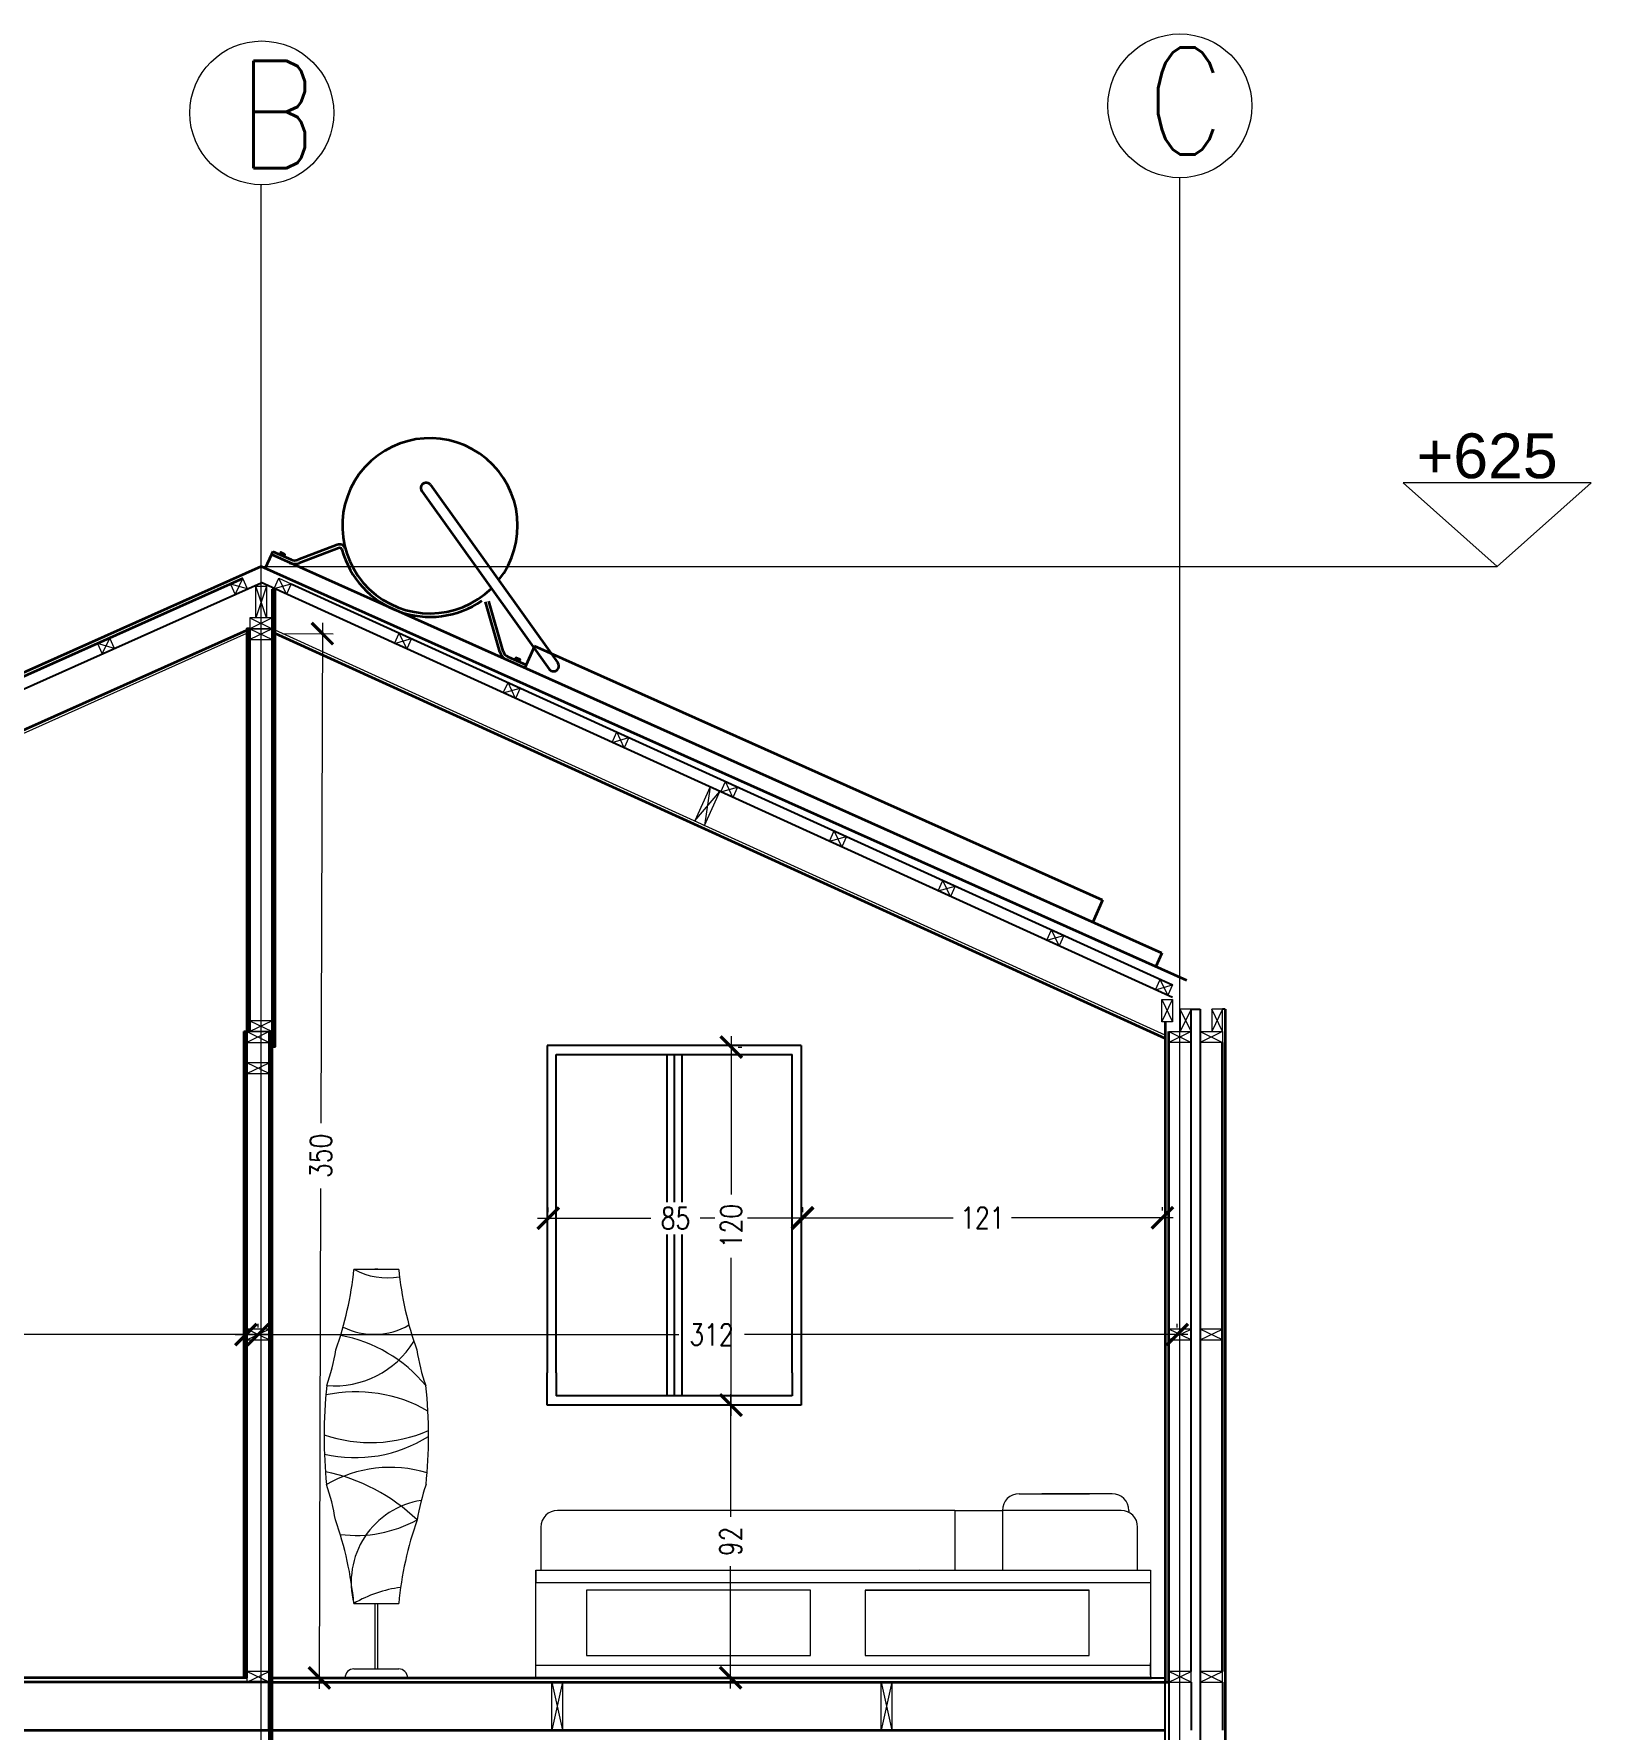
# Model space of a CAD drawing. Header units: centimetres. Extents: x 891 to 3096, y 669 to 2470.
# Drawn here: x 2487 to 3009, y 1901 to 2470 of the extents above; entities that cross this region are included whole.
import ezdxf

# ---------------------------------------------------------------- set-up
doc = ezdxf.new("R2010")
doc.units = ezdxf.units.CM
doc.header["$MEASUREMENT"] = 0
doc.layers.get('DEFPOINTS').update_dxf_attribs({"color": 210})
for name, color, linetype, lineweight in [('A-ANNO-DIMS', 3, 'Continuous', 18), ('A-ANNO-SYMB', 3, 'Continuous', 18), ('A-DETL-MBND', 3, 'Continuous', 18), ('A-DETL-MCUT', 4, 'Continuous', 25), ('A-ELEV-MBE1', 7, 'Continuous', 35), ('A-ELEV-MBE2', 4, 'Continuous', 25), ('A-FURN', 8, 'Continuous', 18), ('A-SECT-MCUT', 7, 'Continuous', 35), ('A-WALL-STUD', 3, 'Continuous', 18)]:
    doc.layers.add(name, color=color, linetype=linetype, lineweight=lineweight)
doc.styles.add('ARIAL', font='Arial.ttf')
doc.styles.add('E-ROMANS', font='romans.shx', dxfattribs={"width": 0.8})
doc.styles.get("Standard").update_dxf_attribs({"font": 'Arial.ttf'})
doc.dimstyles.new('Copy of TICK_36', dxfattribs={"dimtxt": 3.6, "dimasz": 3.6, "dimexe": 1.8, "dimexo": 1.2, "dimgap": 1.8, "dimtad": 0, "dimdec": 0, "dimzin": 0, "dimdsep": 46, "dimtxsty": 'ARIAL', "dimblk": 'ARCHTICK', "dimblk1": 'ARCHTICK', "dimblk2": 'ARCHTICK', "dimcen": 1.8, "dimdle": 1.8, "dimclrd": 256, "dimclre": 256, "dimclrt": 256, "dimadec": 0, "dimazin": 0, "dimtfac": 1, "dimtdec": 0, "dimtmove": 1, "dimatfit": 3, "dimldrblk": 'OPEN90', "dimfxl": 1, "dimtfill": 1, "dimtolj": 1, "dimtzin": 0, "dimlwd": -1, "dimlwe": -1, "dimarcsym": 0})

# ---------------------------------------------------------------- blocks, each defined once
blk = doc.blocks.new('_ArchTick')
at = {"color": 0, "linetype": 'ByBlock', "const_width": 0.15}
blk.add_lwpolyline([(-0.5, -0.5), (0.5, 0.5)], dxfattribs=at)
blk = doc.blocks.new('*D83')
at = {"layer": 'A-ANNO-DIMS', "transparency": 16777216}
for p, q in [((2250.35, 2036.31), (2250.35, 2037.56)), ((2562.49, 2036.36), (2562.49, 2037.56)), ((2246.75, 2033.96), (2395.42, 2033.96)), ((2566.09, 2033.96), (2417.43, 2033.96))]:
    blk.add_line(p, q, dxfattribs=at)
at = {"layer": 'DEFPOINTS', "color": 0, "transparency": 16777216}
for p in [(2250.35, 2033.96), (2250.35, 2033.91), (2562.49, 2033.96)]:
    blk.add_point(p, dxfattribs=at)
at = {"layer": 'A-ANNO-DIMS', "transparency": 16777216, "xscale": 7.2, "yscale": 7.2, "zscale": 7.2, "rotation": 180}
blk.add_blockref('_ArchTick', (2250.35, 2033.96), dxfattribs=at)
at = {"layer": 'A-ANNO-DIMS', "transparency": 16777216, "xscale": 7.2, "yscale": 7.2, "zscale": 7.2}
blk.add_blockref('_ArchTick', (2562.49, 2033.96), dxfattribs=at)
at = {"layer": 'A-ANNO-DIMS', "transparency": 16777216, "insert": (2406.42, 2033.96), "char_height": 7.2, "attachment_point": 5, "style": 'E-ROMANS', "bg_fill": 3, "box_fill_scale": 1.25, "bg_fill_color": 256, "bg_fill_true_color": 13158600, "bg_fill_transparency": 0}
blk.add_mtext('\\A1;312', dxfattribs=at)
blk = doc.blocks.new('_Open90')
at = {"color": 0, "linetype": 'ByBlock', "lineweight": -2}
for p, q in [((0, 0), (-1, 0)), ((-0.5, 0.5), (0, 0)), ((0, 0), (-0.5, -0.5))]:
    blk.add_line(p, q, dxfattribs=at)
blk = doc.blocks.new('*D89')
at = {"layer": 'A-ANNO-DIMS', "transparency": 16777216}
for p, q in [((2558.4, 2036.36), (2558.4, 2037.56)), ((2870.54, 2036.31), (2870.54, 2037.56)), ((2554.8, 2033.96), (2703.47, 2033.96)), ((2874.14, 2033.96), (2725.48, 2033.96))]:
    blk.add_line(p, q, dxfattribs=at)
at = {"layer": 'DEFPOINTS', "color": 0, "transparency": 16777216}
for p in [(2558.4, 2033.96), (2870.54, 2033.96), (2870.54, 2033.91)]:
    blk.add_point(p, dxfattribs=at)
at = {"layer": 'A-ANNO-DIMS', "transparency": 16777216, "xscale": 7.2, "yscale": 7.2, "zscale": 7.2, "rotation": 180}
blk.add_blockref('_ArchTick', (2558.4, 2033.96), dxfattribs=at)
at = {"layer": 'A-ANNO-DIMS', "transparency": 16777216, "xscale": 7.2, "yscale": 7.2, "zscale": 7.2}
blk.add_blockref('_ArchTick', (2870.54, 2033.96), dxfattribs=at)
at = {"layer": 'A-ANNO-DIMS', "transparency": 16777216, "insert": (2714.47, 2033.96), "char_height": 7.2, "attachment_point": 5, "style": 'E-ROMANS', "bg_fill": 3, "box_fill_scale": 1.25, "bg_fill_color": 256, "bg_fill_true_color": 13158600, "bg_fill_transparency": 0}
blk.add_mtext('\\A1;312', dxfattribs=at)
blk = doc.blocks.new('*D90')
at = {"layer": 'A-ANNO-DIMS', "transparency": 16777216}
for p, q in [((2744.93, 2075.54), (2744.93, 2076.74)), ((2865.59, 2075.54), (2865.59, 2076.74)), ((2741.33, 2073.14), (2795.49, 2073.14)), ((2869.19, 2073.14), (2815.03, 2073.14))]:
    blk.add_line(p, q, dxfattribs=at)
at = {"layer": 'DEFPOINTS', "color": 0, "transparency": 16777216}
for p in [(2744.93, 2073.14), (2865.59, 2073.14), (2865.59, 2073.14)]:
    blk.add_point(p, dxfattribs=at)
at = {"layer": 'A-ANNO-DIMS', "transparency": 16777216, "xscale": 7.2, "yscale": 7.2, "zscale": 7.2, "rotation": 180}
blk.add_blockref('_ArchTick', (2744.93, 2073.14), dxfattribs=at)
at = {"layer": 'A-ANNO-DIMS', "transparency": 16777216, "xscale": 7.2, "yscale": 7.2, "zscale": 7.2}
blk.add_blockref('_ArchTick', (2865.59, 2073.14), dxfattribs=at)
at = {"layer": 'A-ANNO-DIMS', "transparency": 16777216, "insert": (2805.26, 2073.14), "char_height": 7.2, "attachment_point": 5, "style": 'E-ROMANS', "bg_fill": 3, "box_fill_scale": 1.25, "bg_fill_color": 256, "bg_fill_true_color": 13158600, "bg_fill_transparency": 0}
blk.add_mtext('\\A1;121', dxfattribs=at)
blk = doc.blocks.new('*D91')
at = {"layer": 'A-ANNO-DIMS', "transparency": 16777216}
for p, q in [((2720.87, 2013.96), (2720.87, 1972.88)), ((2723.27, 2010.36), (2724.47, 2010.36)), ((2720.87, 1915.28), (2720.87, 1956.35)), ((2863.19, 1918.88), (2717.27, 1918.88))]:
    blk.add_line(p, q, dxfattribs=at)
at = {"layer": 'DEFPOINTS', "color": 0, "transparency": 16777216}
for p in [(2720.87, 2010.36), (2720.87, 1918.88), (2865.59, 1918.88)]:
    blk.add_point(p, dxfattribs=at)
at = {"layer": 'A-ANNO-DIMS', "transparency": 16777216, "xscale": 7.2, "yscale": 7.2, "zscale": 7.2}
for p, rotation in [((2720.87, 2010.36), 90), ((2720.87, 1918.88), 270)]:
    blk.add_blockref('_ArchTick', p, dxfattribs=dict(at, rotation=rotation))
at = {"layer": 'A-ANNO-DIMS', "transparency": 16777216, "insert": (2720.87, 1964.62), "char_height": 7.2, "attachment_point": 5, "rotation": 90, "style": 'E-ROMANS', "bg_fill": 3, "box_fill_scale": 1.25, "bg_fill_color": 256, "bg_fill_true_color": 13158600, "bg_fill_transparency": 0}
blk.add_mtext('\\A1;92', dxfattribs=at)
blk = doc.blocks.new('*D92')
at = {"layer": 'A-ANNO-DIMS', "transparency": 16777216}
for p, q in [((2659.77, 2074.96), (2659.77, 2076.56)), ((2745.04, 2074.96), (2745.04, 2076.56)), ((2656.17, 2072.96), (2694.14, 2072.96)), ((2748.64, 2072.96), (2710.67, 2072.96))]:
    blk.add_line(p, q, dxfattribs=at)
at = {"layer": 'DEFPOINTS', "color": 0, "transparency": 16777216}
for p in [(2659.77, 2072.96), (2659.77, 2072.56), (2745.04, 2072.56)]:
    blk.add_point(p, dxfattribs=at)
at = {"layer": 'A-ANNO-DIMS', "transparency": 16777216, "xscale": 7.2, "yscale": 7.2, "zscale": 7.2, "rotation": 180}
blk.add_blockref('_ArchTick', (2659.77, 2072.96), dxfattribs=at)
at = {"layer": 'A-ANNO-DIMS', "transparency": 16777216, "xscale": 7.2, "yscale": 7.2, "zscale": 7.2}
blk.add_blockref('_ArchTick', (2745.04, 2072.96), dxfattribs=at)
at = {"layer": 'A-ANNO-DIMS', "transparency": 16777216, "insert": (2702.4, 2072.96), "char_height": 7.2, "attachment_point": 5, "style": 'E-ROMANS', "bg_fill": 3, "box_fill_scale": 1.25, "bg_fill_color": 256, "bg_fill_true_color": 13158600, "bg_fill_transparency": 0}
blk.add_mtext('\\A1;85', dxfattribs=at)
blk = doc.blocks.new('*D93')
at = {"layer": 'A-ANNO-DIMS', "transparency": 16777216}
for p, q in [((2721.05, 2133.98), (2721.05, 2080.93)), ((2723.45, 2130.38), (2724.65, 2130.38)), ((2721.05, 2006.69), (2721.05, 2059.74)), ((2723.45, 2010.29), (2724.65, 2010.29))]:
    blk.add_line(p, q, dxfattribs=at)
at = {"layer": 'DEFPOINTS', "color": 0, "transparency": 16777216}
for p in [(2721.05, 2130.38), (2721.05, 2130.38), (2721.05, 2010.29)]:
    blk.add_point(p, dxfattribs=at)
at = {"layer": 'A-ANNO-DIMS', "transparency": 16777216, "xscale": 7.2, "yscale": 7.2, "zscale": 7.2}
for p, rotation in [((2721.05, 2130.38), 90), ((2721.05, 2010.29), 270)]:
    blk.add_blockref('_ArchTick', p, dxfattribs=dict(at, rotation=rotation))
at = {"layer": 'A-ANNO-DIMS', "transparency": 16777216, "insert": (2721.05, 2070.34), "char_height": 7.2, "attachment_point": 5, "rotation": 90, "style": 'E-ROMANS', "bg_fill": 3, "box_fill_scale": 1.25, "bg_fill_color": 256, "bg_fill_true_color": 13158600, "bg_fill_transparency": 0}
blk.add_mtext('\\A1;120', dxfattribs=at)
blk = doc.blocks.new('*D94')
at = {"layer": 'A-ANNO-DIMS', "transparency": 16777216}
for p, q in [((2584.07, 2272.58), (2583.59, 2104.91)), ((2570.65, 2269.02), (2587.66, 2268.97)), ((2583.05, 1915.23), (2583.53, 2082.9)), ((2569.65, 1918.87), (2586.66, 1918.82))]:
    blk.add_line(p, q, dxfattribs=at)
at = {"layer": 'DEFPOINTS', "color": 0, "transparency": 16777216}
for p in [(2568.25, 2269.02), (2567.25, 1918.88), (2583.06, 1918.83)]:
    blk.add_point(p, dxfattribs=at)
at = {"layer": 'A-ANNO-DIMS', "transparency": 16777216, "xscale": 7.2, "yscale": 7.2, "zscale": 7.2}
for p, rotation in [((2584.06, 2268.98), 89.83589421518002), ((2583.06, 1918.83), 269.83589421518)]:
    blk.add_blockref('_ArchTick', p, dxfattribs=dict(at, rotation=rotation))
at = {"layer": 'A-ANNO-DIMS', "transparency": 16777216, "insert": (2583.56, 2093.9), "char_height": 7.2, "attachment_point": 5, "rotation": 89.8359, "style": 'E-ROMANS', "bg_fill": 3, "box_fill_scale": 1.25, "bg_fill_color": 256, "bg_fill_true_color": 13158600, "bg_fill_transparency": 0}
blk.add_mtext('\\A1;350', dxfattribs=at)

msp = doc.modelspace()

# ---------------------------------------------------------------- linework, layer by layer
for p, q in [((2861.61, 1918.88), (2655.61, 1918.88)), ((2702.38, 1918.88), (2809.19, 1918.88)), ((2809.19, 1918.88), (2861.61, 1918.88))]:
    msp.add_line(p, q)
at = {"color": 0}
for q in [(2861.92, 1918.88), (2866.48, 1918.88)]:
    msp.add_line((2861.92, 1918.88), q, dxfattribs=at)
at = {"layer": 'A-ANNO-DIMS'}
msp.add_line((2563.5, 2291.55), (2977.75, 2291.55), dxfattribs=at)
msp.add_lwpolyline([(2946.27, 2319.53), (2977.75, 2291.55), (3009.23, 2319.53)], close=True, dxfattribs=at)
at = {"layer": 'A-ANNO-SYMB'}
for centre in [(2871.43, 2445.96), (2563.75, 2443.6)]:
    msp.add_circle(centre, 24.11, dxfattribs=at)
at = {"layer": 'A-DETL-MBND'}
for points in [[(2866.48, 2134.4), (2568.25, 2270.19)], [(2471.68, 2230.14), (2558.74, 2269.1)]]:
    msp.add_lwpolyline(points, dxfattribs=at)
at = {"layer": 'A-DETL-MCUT'}
msp.add_line((2886.6, 2143.05), (2885.69, 2143.05), dxfattribs=at)
msp.add_lwpolyline([(2866.48, 1917.37), (2867.68, 1917.37), (2867.68, 1896.36), (2866.48, 1896.36)], close=True, dxfattribs=at)
msp.add_lwpolyline([(2885.69, 1917.37), (2885.69, 1901.36)], dxfattribs=at)
at = {"layer": 'A-ELEV-MBE1', "color": 0}
for p, q in [((2617.37, 2316.75), (2660.06, 2257.09)), ((2620.25, 2318.86), (2662.96, 2259.18)), ((2589.03, 2298.78), (2575.82, 2293.74)), ((2589.44, 2297.7), (2576.23, 2292.66)), ((2567.43, 2296.54), (2566.95, 2295.48)), ((2567.43, 2296.54), (2573.54, 2293.81)), ((2570.04, 2296.12), (2569.79, 2295.55)), ((2570.34, 2295.98), (2570.09, 2295.41)), ((2571.45, 2295.55), (2570.11, 2296.14)), ((2570.92, 2295.04), (2571.18, 2295.61)), ((2571.22, 2294.9), (2571.48, 2295.47)), ((2643.52, 2262.84), (2638.74, 2279.62)), ((2644.63, 2263.16), (2639.87, 2279.92)), ((2646.28, 2261.25), (2652.32, 2258.55)), ((2648.86, 2260.84), (2648.61, 2260.27)), ((2649.16, 2260.71), (2648.91, 2260.14)), ((2650.27, 2260.27), (2648.93, 2260.87)), ((2649.74, 2259.76), (2650, 2260.33)), ((2650.04, 2259.63), (2650.3, 2260.2)), ((2652.32, 2258.55), (2651.85, 2257.49))]:
    msp.add_line(p, q, dxfattribs=at)
for points in [[(2566.95, 2295.48), (2564.91, 2290.92)], [(2865.43, 2161.9), (2566.95, 2295.48)], [(2655.12, 2264.8), (2651.85, 2257.49)], [(2845.5, 2179.6), (2655.12, 2264.8)], [(2845.5, 2179.6), (2842.23, 2172.29)], [(2865.43, 2161.9), (2863.39, 2157.34)]]:
    msp.add_lwpolyline(points, dxfattribs=at)
for centre, radius, start, end in [((2620.11, 2305.15), 29.38, 321.5627, 314.4316), ((2618.81, 2317.81), 1.78, 35.2816, 216.4982), ((2589.77, 2296.84), 2.09, 19.8049, 110.8899), ((2589.77, 2296.83), 0.928, 22.5682, 110.8607), ((2569.84, 2295.52), 0.0538, 155.8899, 245.8899), ((2570.04, 2295.43), 0.0538, 245.8899, 335.8899), ((2570.09, 2296.1), 0.0538, 65.8899, 155.8899), ((2570.13, 2295.39), 0.0538, 155.8899, 245.8899), ((2570.29, 2296.01), 0.0538, 335.8899, 65.8899), ((2570.39, 2295.96), 0.0538, 65.8899, 155.8899), ((2570.88, 2295.06), 0.0538, 245.8899, 335.8899), ((2570.97, 2295.01), 0.0538, 155.8899, 245.8899), ((2571.13, 2295.63), 0.0538, 335.8899, 65.8899), ((2571.17, 2294.92), 0.0538, 245.8899, 335.8899), ((2571.23, 2295.59), 0.0538, 65.8899, 155.8899), ((2571.43, 2295.5), 0.0538, 335.8899, 65.8899), ((2574.76, 2296.53), 4.14, 245.8899, 290.8899), ((2574.76, 2296.53), 2.98, 245.8899, 290.8899), ((2620.11, 2305.15), 30.54, 195.1144, 304.6497), ((2647.5, 2263.97), 4.14, 195.8899, 245.8899), ((2647.5, 2263.97), 2.98, 195.8899, 245.8899), ((2648.66, 2260.25), 0.0538, 155.8899, 245.8899), ((2648.86, 2260.16), 0.0538, 245.8899, 335.8899), ((2648.91, 2260.82), 0.0538, 65.8899, 155.8899), ((2648.95, 2260.12), 0.0538, 155.8899, 245.8899), ((2649.11, 2260.73), 0.0538, 335.8899, 65.8899), ((2649.21, 2260.69), 0.0538, 65.8899, 155.8899), ((2649.7, 2259.78), 0.0538, 245.8899, 335.8899), ((2649.79, 2259.74), 0.0538, 155.8899, 245.8899), ((2649.95, 2260.36), 0.0538, 335.8899, 65.8899), ((2649.99, 2259.65), 0.0538, 245.8899, 335.8899), ((2650.05, 2260.31), 0.0538, 65.8899, 155.8899), ((2650.25, 2260.22), 0.0538, 335.8899, 65.8899), ((2661.51, 2258.13), 1.78, 214.92, 35.8899)]:
    msp.add_arc(centre, radius, start, end, dxfattribs=at)
at = {"layer": 'A-ELEV-MBE2'}
for p, q in [((2573.6, 2285.68), (2868.96, 2151.2)), ((2875.19, 1920.98), (2875.19, 2143.05)), ((2875.19, 2143.05), (2878.19, 2143.05)), ((2878.19, 2143.05), (2878.19, 1669.18)), ((2659.44, 2130.87), (2659.44, 2021.17)), ((2744.5, 2130.87), (2659.44, 2130.87)), ((2662.44, 2127.87), (2741.5, 2127.87)), ((2662.44, 2021.17), (2662.44, 2127.87)), ((2699.47, 2127.87), (2699.47, 2021.17)), ((2701.97, 2127.87), (2701.97, 2021.17)), ((2704.47, 2127.87), (2704.47, 2021.17)), ((2741.5, 2021.17), (2741.5, 2127.87)), ((2744.5, 2130.87), (2744.5, 2021.17)), ((2659.44, 2010.29), (2659.44, 2021.17)), ((2662.44, 2021.17), (2662.44, 2013.42)), ((2699.47, 2021.17), (2699.47, 2013.42)), ((2701.97, 2021.17), (2701.97, 2013.42)), ((2704.47, 2021.17), (2704.47, 2013.42)), ((2741.5, 2021.17), (2741.5, 2013.42)), ((2744.5, 2021.17), (2744.5, 2010.29)), ((2741.5, 2013.42), (2662.44, 2013.42)), ((2744.5, 2010.29), (2659.44, 2010.29))]:
    msp.add_line(p, q, dxfattribs=at)
for points in [[(2250.2, 2145.84), (2563.5, 2286.03)], [(2868.98, 2147.01), (2563.5, 2286.1)], [(2875.19, 1917.37), (2875.19, 1901.36)]]:
    msp.add_lwpolyline(points, dxfattribs=at)
at = {"layer": 'A-FURN'}
for p, q in [((2594.62, 2055.85), (2609.62, 2055.85)), ((2594.62, 2055.85), (2607.12, 2055.85)), ((2594.62, 2055.85), (2602.12, 2055.85)), ((2602.62, 2055.85), (2601.62, 2055.85)), ((2601.62, 2055.85), (2602.12, 2055.85)), ((2817.54, 1980.59), (2841.15, 1980.59)), ((2848.75, 1980.59), (2825.15, 1980.59)), ((2796, 1975.01), (2662.87, 1975.01)), ((2796, 1975.01), (2811.96, 1975.01)), ((2796, 1975.01), (2796, 1954.94)), ((2851.7, 1975.01), (2811.96, 1975.01)), ((2811.96, 1975.01), (2811.96, 1954.94)), ((2854.33, 1975.01), (2854.33, 1974.35)), ((2657.28, 1969.42), (2657.28, 1954.94)), ((2857.28, 1954.94), (2857.28, 1969.42)), ((2655.61, 1918.88), (2655.61, 1954.94)), ((2655.61, 1954.94), (2861.61, 1954.94)), ((2655.61, 1954.94), (2655.61, 1950.82)), ((2655.61, 1950.82), (2861.61, 1950.82)), ((2784.11, 1955.09), (2784.3, 1954.94)), ((2861.61, 1954.94), (2861.61, 1918.88)), ((2765.97, 1948.27), (2841.07, 1948.27)), ((2594.62, 1943.85), (2609.62, 1943.85)), ((2601.62, 1943.85), (2601.62, 1921.85)), ((2602.62, 1921.85), (2602.62, 1943.85)), ((2861.61, 1923), (2655.61, 1923)), ((2861.61, 1919.79), (2861.61, 1923.91)), ((2594.62, 1921.85), (2609.62, 1921.85))]:
    msp.add_line(p, q, dxfattribs=at)
for points in [[(2747.68, 1926.36), (2747.68, 1948.27), (2672.59, 1948.27), (2672.59, 1926.36)], [(2841.07, 1926.36), (2841.07, 1948.27), (2765.97, 1948.27), (2765.97, 1926.36)]]:
    msp.add_lwpolyline(points, close=True, dxfattribs=at)
for centre, radius, start, end in [((2479.61, 2067.41), 115.59, 340.5094, 354.2569), ((2605.82, 2076.37), 23.38, 241.3552, 280.029), ((2724.63, 2067.41), 115.59, 185.7431, 199.4906), ((2601.37, 2057.43), 23.38, 243.6126, 299.9981), ((2587.97, 2048.17), 31.42, 265.5187, 328.3215), ((2581.42, 1986.2), 48.27, 39.4055, 79.5672), ((2519.08, 2040.18), 70.41, 340.6451, 350.736), ((2685.15, 2040.18), 70.41, 189.264, 199.3549), ((2746.42, 1999.85), 161.8, 173.9689, 180), ((2595.3, 1966.51), 48.27, 60.0534, 102.0593), ((2457.82, 1999.85), 161.8, 0, 6.0311), ((2600.35, 2046.04), 48.27, 250.9803, 293.5104), ((2746.42, 1999.85), 161.8, 180, 185.7291), ((2595.12, 2038.37), 45.65, 256.8367, 302.4485), ((2457.82, 1999.85), 161.8, 354.2637, 0), ((2572.42, 1926.61), 62.68, 46.1963, 78.3734), ((2606.77, 1946.93), 42.51, 73.0603, 120.1353), ((2518.94, 1960.51), 70.41, 9.264, 19.2243), ((2685.3, 1960.51), 70.41, 160.7933, 170.736), ((2817.54, 1975.01), 5.58, 90, 180), ((2848.75, 1975.01), 5.58, 0, 90), ((2621.51, 1950.91), 27.8, 98.9296, 194.7142), ((2662.87, 1969.42), 5.58, 90, 180), ((2851.7, 1969.42), 5.58, 0, 90), ((2476.75, 1932.5), 118.41, 5.4999, 19.4086), ((2595.38, 2009.13), 42.51, 262.7854, 298.7228), ((2726.56, 1932.68), 117.47, 160.5254, 174.5464), ((2615.96, 1907.08), 42.51, 97.7129, 120.1353), ((2594.62, 1918.85), 3, 90.0018, 179.4664), ((2609.62, 1918.85), 3, 0.535, 90)]:
    msp.add_arc(centre, radius, start, end, dxfattribs=at)
at = {"layer": 'A-SECT-MCUT'}
for p, q in [((2563.5, 2291.55), (2245.4, 2149.18)), ((2886.6, 2143.05), (2886.6, 1669.18)), ((2557.74, 2135.54), (2557.74, 1918.88)), ((2558.74, 1918.88), (2558.74, 2135.54)), ((2885.69, 1920.98), (2885.69, 2131.94)), ((2558.74, 1918.88), (2255.31, 1918.88)), ((2566.25, 1917.44), (2866.48, 1917.44)), ((2567.25, 1918.88), (2861.92, 1918.88)), ((2567.25, 1901.36), (2866.48, 1901.36))]:
    msp.add_line(p, q, dxfattribs=at)
at = {"layer": 'A-SECT-MCUT', "color": 0}
for p, q in [((2568.25, 2283.86), (2567.25, 2283.86)), ((2557.74, 2135.54), (2558.74, 2135.54))]:
    msp.add_line(p, q, dxfattribs=at)
at = {"layer": 'A-SECT-MCUT'}
for points in [[(2557.38, 2287.46), (2245.4, 2147.86)], [(2873.71, 2152.72), (2563.5, 2291.55)], [(2567.25, 2283.86), (2567.25, 2130.54), (2568.25, 2130.54), (2568.25, 2283.86)], [(2255.31, 2134.42), (2558.74, 2270.2)], [(2866.48, 2133.24), (2568.25, 2269.02)], [(2866.48, 2138.84), (2866.48, 1917.37), (2867.68, 1917.37), (2867.68, 2135.54)], [(2566.25, 2135.54), (2566.25, 1868.65), (2567.25, 1868.65), (2567.25, 2135.54)], [(2246.6, 1901.36), (2566.25, 1901.36), (2566.25, 1917.37), (2246.6, 1917.37), (2246.6, 1901.36)]]:
    msp.add_lwpolyline(points, dxfattribs=at)
msp.add_lwpolyline([(2559.74, 2135.54), (2559.74, 2270.65), (2558.74, 2270.65), (2558.74, 2135.54)], close=True, dxfattribs=at)
at = {"layer": 'A-WALL-STUD'}
for p, q in [((2554.82, 2282.15), (2557.38, 2287.46)), ((2572.03, 2282.22), (2569.5, 2287.54)), ((2558.93, 2283.99), (2553.27, 2285.62)), ((2565.3, 2274.25), (2561.7, 2284.91)), ((2565.3, 2284.91), (2561.7, 2274.25)), ((2567.93, 2284.08), (2573.6, 2285.68)), ((2567.25, 2274.25), (2559.74, 2270.65)), ((2559.74, 2274.25), (2567.25, 2270.65)), ((2567.25, 2270.65), (2559.74, 2267.04)), ((2559.74, 2270.65), (2567.25, 2267.04)), ((2612.36, 2263.85), (2609.83, 2269.18)), ((2514.37, 2264.05), (2508.71, 2265.68)), ((2510.26, 2262.21), (2512.82, 2267.52)), ((2608.26, 2265.72), (2613.93, 2267.32)), ((2648.79, 2247.27), (2646.27, 2252.59)), ((2644.69, 2249.13), (2650.37, 2250.73)), ((2685.22, 2230.68), (2682.7, 2236.01)), ((2681.12, 2232.54), (2686.8, 2234.14)), ((2721.65, 2214.09), (2719.13, 2219.42)), ((2708.82, 2206.19), (2717.24, 2216.1)), ((2713.96, 2217.59), (2712.1, 2204.7)), ((2717.56, 2215.96), (2723.23, 2217.55)), ((2753.99, 2199.37), (2759.66, 2200.96)), ((2758.09, 2197.5), (2755.56, 2202.83)), ((2790.42, 2182.78), (2796.09, 2184.37)), ((2794.52, 2180.91), (2792, 2186.24)), ((2826.85, 2166.19), (2832.53, 2167.79)), ((2830.95, 2164.33), (2828.43, 2169.65)), ((2863.28, 2149.6), (2868.96, 2151.2)), ((2867.38, 2147.74), (2864.86, 2153.06)), ((2865.38, 2138.84), (2868.98, 2146.35)), ((2865.38, 2146.35), (2868.98, 2138.84)), ((2567.25, 2139.15), (2559.74, 2135.54)), ((2559.74, 2139.15), (2567.25, 2135.54)), ((2875.19, 2135.54), (2871.58, 2143.05)), ((2875.19, 2143.05), (2871.58, 2135.54)), ((2885.69, 2135.54), (2882.09, 2143.05)), ((2885.69, 2143.05), (2882.09, 2135.54)), ((2566.25, 2135.54), (2558.74, 2131.94)), ((2558.74, 2135.54), (2566.25, 2131.94)), ((2867.68, 2135.54), (2875.19, 2131.94)), ((2875.19, 2135.54), (2867.68, 2131.94)), ((2878.19, 2135.54), (2885.69, 2131.94)), ((2885.69, 2135.54), (2878.19, 2131.94)), ((2558.74, 2121.53), (2566.25, 2125.13)), ((2566.25, 2121.53), (2558.74, 2125.13)), ((2558.74, 2032.16), (2566.25, 2035.77)), ((2566.25, 2032.16), (2558.74, 2035.77)), ((2867.68, 2032.16), (2875.19, 2035.77)), ((2875.19, 2032.16), (2867.68, 2035.77)), ((2878.19, 2032.16), (2885.69, 2035.77)), ((2885.69, 2032.16), (2878.19, 2035.77)), ((2558.74, 1917.37), (2566.25, 1920.98)), ((2566.25, 1917.37), (2558.74, 1920.98)), ((2867.68, 1917.37), (2875.19, 1920.98)), ((2875.19, 1917.37), (2867.68, 1920.98)), ((2878.19, 1917.37), (2885.69, 1920.98)), ((2885.69, 1917.37), (2878.19, 1920.98))]:
    msp.add_line(p, q, dxfattribs=at)
for points in [[(2554.82, 2282.15), (2558.93, 2283.99), (2557.38, 2287.46), (2553.27, 2285.62)], [(2572.03, 2282.22), (2567.93, 2284.08), (2569.5, 2287.54), (2573.6, 2285.68)], [(2561.7, 2284.91), (2565.3, 2284.91), (2565.3, 2274.25), (2561.7, 2274.25)], [(2567.25, 2274.25), (2559.74, 2274.25), (2559.74, 2270.65), (2567.25, 2270.65)], [(2567.25, 2270.65), (2559.74, 2270.65), (2559.74, 2267.04), (2567.25, 2267.04)], [(2612.36, 2263.85), (2608.26, 2265.72), (2609.83, 2269.18), (2613.93, 2267.32)], [(2510.26, 2262.21), (2514.37, 2264.05), (2512.82, 2267.52), (2508.71, 2265.68)], [(2648.79, 2247.27), (2644.69, 2249.13), (2646.27, 2252.59), (2650.37, 2250.73)], [(2685.22, 2230.68), (2681.12, 2232.54), (2682.7, 2236.01), (2686.8, 2234.14)], [(2721.65, 2214.09), (2717.56, 2215.96), (2719.13, 2219.42), (2723.23, 2217.55)], [(2717.24, 2216.1), (2713.96, 2217.59), (2708.82, 2206.19), (2712.1, 2204.7)], [(2758.09, 2197.5), (2753.99, 2199.37), (2755.56, 2202.83), (2759.66, 2200.96)], [(2794.52, 2180.91), (2790.42, 2182.78), (2792, 2186.24), (2796.09, 2184.37)], [(2830.95, 2164.33), (2826.85, 2166.19), (2828.43, 2169.65), (2832.53, 2167.79)], [(2867.38, 2147.74), (2863.28, 2149.6), (2864.86, 2153.06), (2868.96, 2151.2)], [(2865.38, 2138.84), (2865.38, 2146.35), (2868.98, 2146.35), (2868.98, 2138.84)], [(2567.25, 2139.15), (2559.74, 2139.15), (2559.74, 2135.54), (2567.25, 2135.54)], [(2875.19, 2135.54), (2875.19, 2143.05), (2871.58, 2143.05), (2871.58, 2135.54)], [(2885.69, 2135.54), (2885.69, 2143.05), (2882.09, 2143.05), (2882.09, 2135.54)], [(2566.25, 2135.54), (2558.74, 2135.54), (2558.74, 2131.94), (2566.25, 2131.94)], [(2867.68, 2135.54), (2875.19, 2135.54), (2875.19, 2131.94), (2867.68, 2131.94)], [(2878.19, 2135.54), (2885.69, 2135.54), (2885.69, 2131.94), (2878.19, 2131.94)], [(2558.74, 2121.53), (2566.25, 2121.53), (2566.25, 2125.13), (2558.74, 2125.13)], [(2558.74, 2032.16), (2566.25, 2032.16), (2566.25, 2035.77), (2558.74, 2035.77)], [(2867.68, 2032.16), (2875.19, 2032.16), (2875.19, 2035.77), (2867.68, 2035.77)], [(2878.19, 2032.16), (2885.69, 2032.16), (2885.69, 2035.77), (2878.19, 2035.77)], [(2558.74, 1917.37), (2566.25, 1917.37), (2566.25, 1920.98), (2558.74, 1920.98)], [(2867.68, 1917.37), (2875.19, 1917.37), (2875.19, 1920.98), (2867.68, 1920.98)], [(2878.19, 1917.37), (2885.69, 1917.37), (2885.69, 1920.98), (2878.19, 1920.98)]]:
    msp.add_lwpolyline(points, close=True, dxfattribs=at)
for points in [[(2664.52, 1917.37), (2664.52, 1901.36), (2660.91, 1901.36), (2660.91, 1917.37), (2664.52, 1917.37)], [(2660.91, 1917.37), (2664.52, 1901.36)], [(2664.52, 1917.37), (2660.91, 1901.36)], [(2774.95, 1917.37), (2774.95, 1901.36), (2771.35, 1901.36), (2771.35, 1917.37), (2774.95, 1917.37)], [(2771.35, 1917.37), (2774.95, 1901.36)], [(2774.95, 1917.37), (2771.35, 1901.36)]]:
    msp.add_lwpolyline(points, dxfattribs=at)

# ---------------------------------------------------------------- texts
at = {"layer": 'A-ANNO-DIMS'}
msp.add_text('+625', height=15.013, dxfattribs=at).set_placement((2950.81, 2321.11))
at = {"layer": 'A-ANNO-SYMB', "char_height": 35.9, "attachment_point": 1, "style": 'E-ROMANS'}
for s, insert in [('C', (2860.47, 2465.54)), ('B', (2556.06, 2461.01))]:
    msp.add_mtext_dynamic_manual_height_columns(s, width=37.201, gutter_width=2.5, heights=[0], dxfattribs=dict(at, insert=insert))

# ---------------------------------------------------------------- next in the draw order: dimensions: what is measured, and where the dimension line sits
at = {"layer": 'A-ANNO-DIMS'}
dim = msp.add_linear_dim(base=(2865.59, 2073.14), p1=(2744.93, 2073.14), p2=(2865.59, 2073.14), angle=180, dimstyle='Copy of TICK_36', override={"dimscale": 2, "dimtxsty": 'E-ROMANS'}, dxfattribs=at)
dim.commit()
dim.dimension.update_dxf_attribs({"geometry": '*D90', "text_midpoint": (2805.26, 2073.14)})
dim = msp.add_linear_dim(base=(2250.35, 2033.96), p1=(2562.49, 2033.96), p2=(2250.35, 2033.91), dimstyle='Copy of TICK_36', override={"dimscale": 2, "dimtxsty": 'E-ROMANS'}, dxfattribs=at)
dim.commit()
dim.dimension.update_dxf_attribs({"geometry": '*D83', "text_midpoint": (2406.42, 2033.96)})
dim = msp.add_linear_dim(base=(2720.87, 1918.88), p1=(2720.87, 2010.36), p2=(2865.59, 1918.88), angle=90, text='92', dimstyle='Copy of TICK_36', override={"dimscale": 2, "dimtxsty": 'E-ROMANS'}, dxfattribs=at)
dim.commit()
dim.dimension.update_dxf_attribs({"geometry": '*D91', "text_midpoint": (2720.87, 1964.62)})

# ---------------------------------------------------------------- next in the draw order: dimensions: what is measured, and where the dimension line sits
for base, p1, p2, picture, middle in [((2659.77, 2072.96), (2745.04, 2072.56), (2659.77, 2072.56), '*D92', (2702.4, 2072.96)), ((2870.54, 2033.96), (2558.4, 2033.96), (2870.54, 2033.91), '*D89', (2714.47, 2033.96))]:
    dim = msp.add_linear_dim(base=base, p1=p1, p2=p2, angle=180, dimstyle='Copy of TICK_36', override={"dimscale": 2, "dimtxsty": 'E-ROMANS'}, dxfattribs=at)
    dim.commit()
    dim.dimension.update_dxf_attribs({"geometry": picture, "text_midpoint": middle})

# ---------------------------------------------------------------- next in the draw order: linework, layer by layer
at = {"layer": 'A-ANNO-SYMB'}
for p, q in [((2563.5, 1523.15), (2563.5, 2419.36)), ((2871.43, 1525.63), (2871.43, 2421.84))]:
    msp.add_line(p, q, dxfattribs=at)

# ---------------------------------------------------------------- next in the draw order: dimensions: what is measured, and where the dimension line sits
at = {"layer": 'A-ANNO-DIMS'}
dim = msp.add_aligned_dim(p1=(2568.25, 2269.02), p2=(2567.25, 1918.88), distance=15.81, dimstyle='Copy of TICK_36', override={"dimscale": 2, "dimtxsty": 'E-ROMANS'}, dxfattribs=at)
dim.commit()
dim.dimension.update_dxf_attribs({"geometry": '*D94', "text_midpoint": (2583.56, 2093.9)})
dim = msp.add_linear_dim(base=(2721.05, 2130.38), p1=(2721.05, 2010.29), p2=(2721.05, 2130.38), angle=90, dimstyle='Copy of TICK_36', override={"dimscale": 2, "dimtxsty": 'E-ROMANS'}, dxfattribs=at)
dim.commit()
dim.dimension.update_dxf_attribs({"geometry": '*D93', "text_midpoint": (2721.05, 2070.34)})

doc.saveas('drawing.dxf')
